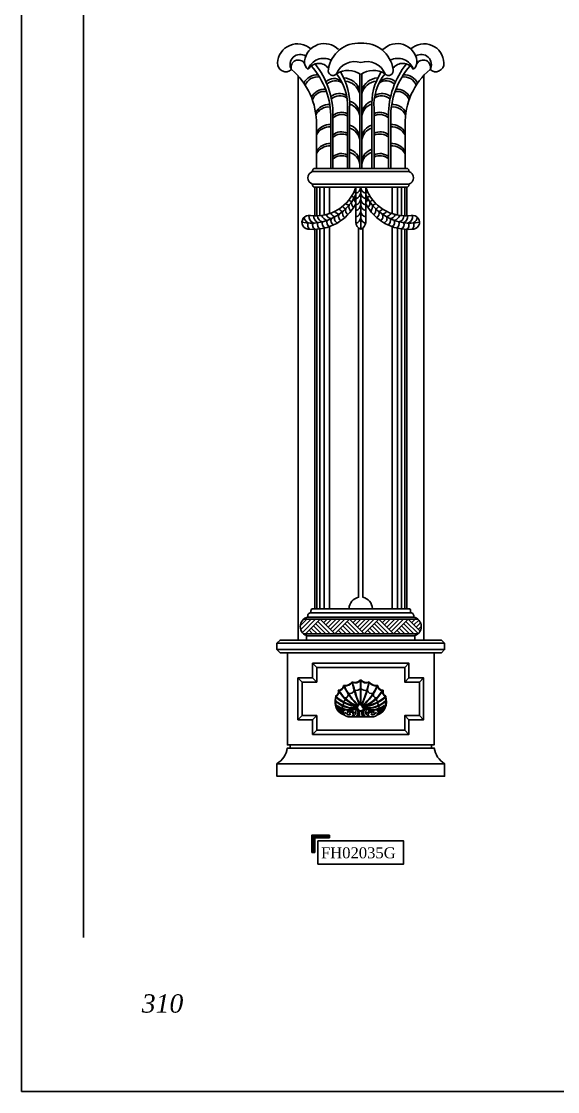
# Model space of a CAD drawing. Extents: x 15151 to 53333, y -36484 to -6005.
# Drawn here: x 30481 to 33042, y -15990 to -10880 of the extents above; entities that cross this region are included whole.
import ezdxf

# ---------------------------------------------------------------- set-up
doc = ezdxf.new("R2010")
doc.units = 0
doc.header["$MEASUREMENT"] = 0
doc.layers.get('DEFPOINTS').update_dxf_attribs({"linetype": 'CONTINUOUS'})
for name, color, linetype in [('3', 3, 'CONTINUOUS'), ('4', 4, 'CONTINUOUS'), ('7', 7, 'CONTINUOUS'), ('K', 3, 'CONTINUOUS')]:
    doc.layers.add(name, color=color, linetype=linetype)
doc.styles.add('STYLE4', font='')
doc.styles.add('STYLE5', font='')
doc.styles.get('STYLE4').set_extended_font_data('Dutch801 XBd BT')
doc.styles.get('STYLE5').set_extended_font_data('Dutch801 Rm BT', italic=True)

# ---------------------------------------------------------------- blocks, each defined once
blk = doc.blocks.new('A$C7E160560')
at = {"layer": '3'}
for p, q in [((395, 2902.2), (395, 3353.8)), ((395, 2902.2), (395, 3350.2)), ((405, 2902.2), (405, 3353.8)), ((405, 2902.2), (405, 3350.2)), ((336.6, 3187.4), (336.6, 2903.1)), ((346.6, 3188.8), (346.6, 2903.1)), ((453.4, 3188.8), (453.4, 2903.1)), ((463.4, 3187.4), (463.4, 2903.1)), ((256.9, 3139.2), (256.9, 2904)), ((266.9, 3154.4), (266.9, 2904)), ((533.1, 3154.4), (533.1, 2904)), ((543.1, 3139.2), (543.1, 2904)), ((170, 2887.2), (630, 2887.2)), ((170, 2827.2), (630, 2827.2)), ((190, 2812.2), (190, 2675.5)), ((205, 2812.2), (205, 2676.3)), ((225, 2812.2), (225, 2679.3)), ((250, 2812.2), (250, 2686)), ((400, 2612.2), (400, 2812.2)), ((550, 2812.2), (550, 2686)), ((575, 2812.2), (575, 2679.3)), ((595, 2812.2), (595, 2676.3)), ((610, 2812.2), (610, 2675.5)), ((190, 2612.2), (190, 800)), ((205, 2613.2), (205, 800)), ((225, 2616.8), (225, 800)), ((250, 2624), (250, 800)), ((550, 2624), (550, 800)), ((575, 2616.8), (575, 800)), ((595, 2613.2), (595, 800)), ((610, 2611.7), (610, 800)), ((158.3, 780), (641.7, 780)), ((111.1, 718.8), (142.3, 750)), ((113.5, 700), (163.5, 750)), ((121.1, 686.4), (184.7, 750)), ((127.3, 750), (672.7, 750)), ((135.9, 680), (205.9, 750)), ((148.8, 760), (651.2, 760)), ((212.3, 680), (174.1, 718.2)), ((233.5, 680), (184.7, 728.8)), ((254.7, 680), (195.3, 739.4)), ((275.9, 680), (205.9, 750)), ((222.9, 733), (239.9, 750)), ((233.5, 722.4), (261.1, 750)), ((244.1, 711.8), (282.3, 750)), ((254.7, 701.2), (303.5, 750)), ((265.3, 690.6), (324.7, 750)), ((275.9, 680), (345.9, 750)), ((352.3, 680), (314.1, 718.2)), ((373.5, 680), (324.7, 728.8)), ((394.7, 680), (335.3, 739.4)), ((415.9, 680), (345.9, 750)), ((362.9, 733), (379.9, 750)), ((373.5, 722.4), (401.1, 750)), ((384.1, 711.8), (422.3, 750)), ((394.7, 701.2), (443.5, 750)), ((405.3, 690.6), (464.7, 750)), ((415.9, 680), (485.9, 750)), ((492.3, 680), (454.1, 718.2)), ((513.5, 680), (464.7, 728.8)), ((534.7, 680), (475.3, 739.4)), ((555.9, 680), (485.9, 750)), ((502.9, 733), (519.9, 750)), ((513.5, 722.4), (541.1, 750)), ((524.1, 711.8), (562.3, 750)), ((534.7, 701.2), (583.5, 750)), ((545.3, 690.6), (604.7, 750)), ((555.9, 680), (625.9, 750)), ((632.3, 680), (594.1, 718.2)), ((653.5, 680), (604.7, 728.8)), ((673.8, 680.9), (615.3, 739.4)), ((683.2, 692.7), (625.9, 750)), ((642.9, 733), (659.9, 750)), ((653.5, 722.4), (677, 745.9)), ((664.1, 711.8), (685.3, 733)), ((674.7, 701.2), (689, 715.5)), ((127.3, 680), (672.7, 680)), ((169.9, 680), (152.9, 697)), ((191.1, 680), (163.5, 707.6)), ((309.9, 680), (292.9, 697)), ((331.1, 680), (303.5, 707.6)), ((449.9, 680), (432.9, 697)), ((471.1, 680), (443.5, 707.6)), ((589.9, 680), (572.9, 697)), ((611.1, 680), (583.5, 707.6)), ((0, 635), (800, 635)), ((0, 605), (800, 605)), ((190, 520), (170, 540)), ((610, 520), (630, 540)), ((120, 450), (100, 470)), ((190, 450), (170, 470)), ((397.6, 458.5), (399.7, 460.4)), ((402, 458.5), (399.7, 460.4)), ((610, 450), (630, 470)), ((680, 450), (700, 470)), ((296.5, 411), (292.7, 411.2)), ((293.2, 406.7), (292.7, 411.2)), ((317.7, 430.2), (318.3, 433.8)), ((321.9, 433.3), (318.3, 433.8)), ((357.3, 448.8), (358.9, 451.7)), ((362, 450.1), (358.9, 451.7)), ((398.9, 343.7), (398.9, 456.6)), ((401.1, 343.7), (401.1, 456.2)), ((437.6, 450.1), (440.7, 451.7)), ((442.3, 448.8), (440.7, 451.7)), ((477.6, 433.3), (481.3, 433.8)), ((481.9, 430.2), (481.3, 433.8)), ((503.1, 411), (506.9, 411.2)), ((506.4, 406.7), (506.9, 411.2)), ((280.5, 377.8), (280.3, 382.2)), ((519.1, 377.8), (519.3, 382.2)), ((387, 313.2), (384.8, 311)), ((384.8, 311), (400, 311)), ((387, 313.2), (400, 313.2)), ((413, 313.2), (400, 313.2)), ((415.2, 311), (400, 311)), ((401.9, 336.6), (402.4, 338.8)), ((403.8, 335.9), (404.8, 337.9)), ((405.6, 334.7), (407.2, 336.3)), ((408.2, 326.7), (410.4, 326.2)), ((413, 313.2), (415.2, 311)), ((120, 290), (100, 270)), ((190, 290), (170, 270)), ((345, 284), (400, 284)), ((452.8, 284), (400, 284)), ((610, 290), (630, 270)), ((680, 290), (700, 270)), ((190, 220), (170, 200)), ((610, 220), (630, 200)), ((62.3, 150), (737.7, 150)), ((62.3, 135), (737.7, 135))]:
    blk.add_line(p, q, dxfattribs=at)
for points in [[(390, 2618.1), (390, 854.5, 0.361978), (344.6, 800, 0.361978)], [(455.4, 800, 0.361978), (410, 854.5), (410, 2618.1)]]:
    blk.add_lwpolyline(points, format="xyb", dxfattribs=at)
blk.add_lwpolyline([(120, 290), (120, 450), (190, 450), (190, 520), (610, 520), (610, 450), (680, 450), (680, 290), (610, 290), (610, 220), (190, 220), (190, 290)], close=True, dxfattribs=at)
for centre, radius, start, end in [((110.8, 3398), 48.1, 56.3083, 209.9545), ((223, 3348.5), 79, 63.0699, 160.2884), ((577, 3348.5), 79, 19.7116, 116.9301), ((689.2, 3398), 48.1, 330.0455, 123.6917), ((101.8, 3385.2), 34.5, 29.3632, 198.9228), ((172.5, 3409.3), 41.3, 171.8476, 235.683), ((199, 3345.9), 57.8, 34.7169, 149.5065), ((-111.7, 3146.5), 368.7, 358.8565, 41.6644), ((-117.8, 3159.3), 384.8, 359.2693, 38.9), ((267, 3368.7), 22.6, 163.7189, 318.5868), ((370.6, 3319), 93.3, 71.6143, 158.1458), ((429.4, 3319), 93.3, 21.8542, 108.3857), ((533, 3368.7), 22.6, 221.4132, 16.2811), ((917.8, 3159.3), 384.8, 141.1, 180.7307), ((911.7, 3146.5), 368.7, 138.3356, 181.1435), ((601, 3345.9), 57.8, 30.4935, 145.2831), ((627.5, 3409.3), 41.3, 304.317, 8.1524), ((698.2, 3385.2), 34.5, 341.0772, 150.6368), ((192.4, 3277.2), 71.5, 86.5788, 153.6371), ((191.6, 3278.2), 60.4, 78.3544, 159.7002), ((273.2, 3273.9), 57.1, 54.5609, 133.5263), ((339.5, 3264.7), 105, 54.8432, 121.9588), ((94.3, 3202.3), 242.7, 356.4894, 38.6129), ((61.1, 3209.4), 286.2, 355.8724, 32.4638), ((316.1, 3251.8), 82.1, 15.9291, 88.0676), ((460.5, 3264.7), 105, 58.0412, 125.1568), ((483.9, 3251.8), 82.1, 91.9324, 164.0709), ((738.9, 3209.4), 286.2, 147.5362, 184.1276), ((705.7, 3202.3), 242.7, 141.3871, 183.5106), ((526.8, 3273.9), 57.1, 46.4737, 125.4391), ((608.4, 3278.2), 60.4, 20.2998, 101.6456), ((607.6, 3277.2), 71.5, 26.3629, 93.4212), ((227.7, 3208.6), 71.5, 86.5788, 152.2994), ((278.2, 3263.3), 57.4, 53.9738, 133.8829), ((317.4, 3238.8), 80.3, 14.8673, 84.1167), ((482.6, 3238.8), 80.3, 95.8833, 165.1327), ((521.8, 3263.3), 57.4, 46.1171, 126.0262), ((572.3, 3208.6), 71.5, 27.7006, 93.4212), ((227.3, 3207.1), 62.7, 82.0234, 158.5696), ((297.8, 3197.2), 62.3, 57.1127, 131.8029), ((300, 3190.1), 59, 54.5396, 133.6642), ((327, 3157.8), 68.3, 6.0848, 73.034), ((473, 3157.8), 68.3, 106.966, 173.9152), ((500, 3190.1), 59, 46.3358, 125.4604), ((502.2, 3197.2), 62.3, 48.1971, 122.8873), ((572.7, 3207.1), 62.7, 21.4304, 97.9766), ((247.7, 3135.7), 71.5, 86.5788, 152.4737), ((245.4, 3130.5), 65.1, 82.5836, 155.9079), ((308.1, 3107.7), 62.3, 62.8629, 131.8029), ((328.3, 3144.5), 66.9, 4.8095, 73.4978), ((471.7, 3144.5), 66.9, 106.5022, 175.1905), ((491.9, 3107.7), 62.3, 48.1971, 117.1371), ((554.6, 3130.5), 65.1, 24.0921, 97.4164), ((552.3, 3135.7), 71.5, 27.5263, 93.4212), ((309.5, 3095.1), 64.3, 65.1328, 131.4979), ((490.5, 3095.1), 64.3, 48.5021, 114.8672), ((251.3, 3029.1), 71.2, 85.4329, 152.4052), ((252.7, 3040.7), 71.5, 86.5788, 152.4737), ((308.1, 3014.5), 62.3, 62.8629, 131.8029), ((309.5, 3001.9), 64.3, 65.1328, 131.4979), ((327.2, 3043.3), 68.2, 5.7961, 73.4563), ((328.3, 3029.9), 66.9, 4.6895, 74.1844), ((472.8, 3043.3), 68.2, 106.5437, 174.2039), ((471.7, 3029.9), 66.9, 105.8156, 175.3105), ((491.9, 3014.5), 62.3, 48.1971, 117.1371), ((490.5, 3001.9), 64.3, 48.5021, 114.8672), ((547.3, 3040.7), 71.5, 27.5263, 93.4212), ((548.7, 3029.1), 71.2, 27.5948, 94.5671), ((253.4, 2947), 74.7, 87.2989, 150.9447), ((546.6, 2947), 74.7, 29.0553, 92.7011), ((251.3, 2938.5), 71.4, 85.502, 152.3361), ((308.1, 2910.8), 62.3, 62.8629, 131.8029), ((327.2, 2927.9), 68.2, 5.7961, 73.4563), ((328.3, 2914.4), 66.9, 4.6895, 74.1844), ((472.8, 2927.9), 68.2, 106.5437, 174.2039), ((471.7, 2914.4), 66.9, 105.8156, 175.3105), ((491.9, 2910.8), 62.3, 48.1971, 117.1371), ((548.7, 2938.5), 71.4, 27.6639, 94.498), ((309.5, 2898.2), 64.3, 65.1328, 131.4979), ((490.5, 2898.2), 64.3, 48.5021, 114.8672), ((370.2, 2813.4), 29.8, 281.8935, 357.7074), ((429.8, 2813.4), 29.8, 182.2926, 258.1065), ((161.9, 2877.2), 236.3, 259.6244, 335.1568), ((382.5, 2798.5), 37.6, 227.1311, 248.9467), ((392.2, 2818.3), 37.6, 228.6159, 245.0322), ((395.1, 2757.5), 26.7, 167.1225, 229.7657), ((370.2, 2786.8), 29.8, 281.8935, 357.7074), ((429.8, 2786.8), 29.8, 182.2926, 258.1065), ((404.9, 2757.5), 26.7, 310.2343, 12.8775), ((407.8, 2818.3), 37.6, 294.9678, 311.3841), ((638.1, 2877.2), 236.3, 204.8432, 280.3756), ((417.5, 2798.5), 37.6, 291.0533, 312.8689), ((323, 2727.3), 32.6, 215.0326, 253.2652), ((341.9, 2744.5), 37.6, 219.4551, 248.9467), ((354.4, 2703.5), 26.7, 167.1225, 234.8688), ((347.7, 2755.7), 29.1, 227.2974, 262.5204), ((370, 2778.2), 37.6, 224.9624, 248.9467), ((380.3, 2721.1), 36.8, 171.0115, 220.7922), ((382.5, 2737.1), 26.7, 167.1225, 231.795), ((370.2, 2757.5), 29.8, 281.8935, 357.7074), ((370.2, 2730.6), 29.8, 281.8935, 357.7074), ((429.8, 2757.5), 29.8, 182.2926, 258.1065), ((429.8, 2730.6), 29.8, 182.2926, 258.1065), ((417.5, 2737.1), 26.7, 308.205, 12.8775), ((430, 2778.2), 37.6, 291.0533, 315.0376), ((419.7, 2721.1), 36.8, 319.2078, 8.9885), ((452.3, 2755.7), 29.1, 277.4796, 312.7026), ((445.6, 2703.5), 26.7, 305.1312, 12.8775), ((458.1, 2744.5), 37.6, 291.0533, 320.5449), ((477, 2727.3), 32.6, 286.7348, 324.9674), ((165.6, 2674.3), 36.8, 189.1375, 242.6102), ((189.1, 2674.2), 36.8, 174.1415, 242.6102), ((211.7, 2675.9), 36.9, 180.367, 243.2613), ((222.3, 2675.5), 28.2, 179.7512, 261.0236), ((248.4, 2689.7), 36.7, 199.6132, 256.7014), ((261, 2688.9), 26.5, 195.7714, 267.3306), ((280.8, 2696.7), 25.6, 199.2174, 260.615), ((281.9, 2652.9), 24.1, 156.8411, 239.9529), ((295.5, 2662.2), 21.1, 153.9435, 252.2374), ((300.8, 2712.2), 29.1, 211.8283, 262.5204), ((316.6, 2672.6), 22.3, 151.1853, 241.7002), ((342.3, 2688.8), 29.6, 165.7034, 230.3946), ((370.2, 2699.4), 29.8, 281.8935, 357.7074), ((370.2, 2668.8), 29.8, 281.8935, 357.7074), ((429.8, 2699.4), 29.8, 182.2926, 258.1065), ((429.8, 2668.8), 29.8, 182.2926, 258.1065), ((457.7, 2688.8), 29.6, 309.6054, 14.2966), ((483.4, 2672.6), 22.3, 298.2998, 28.8147), ((499.2, 2712.2), 29.1, 277.4796, 328.1717), ((504.5, 2662.2), 21.1, 287.7626, 26.0565), ((519.2, 2696.7), 25.6, 279.385, 340.7826), ((518.1, 2652.9), 24.1, 300.0471, 23.1589), ((539, 2688.9), 26.5, 272.6694, 344.2286), ((551.6, 2689.7), 36.7, 283.2986, 340.3868), ((577.7, 2675.5), 28.2, 278.9764, 0.2488), ((588.3, 2675.9), 36.9, 296.7387, 359.633), ((610.9, 2674.2), 36.8, 297.3898, 5.8585), ((634.4, 2674.3), 36.8, 297.3898, 350.8625), ((171.5, 2631.4), 25, 155.8643, 231.7331), ((195, 2631.3), 25, 155.8643, 233.2396), ((217.4, 2633.9), 24.1, 157.7172, 239.1036), ((240.6, 2638.5), 24.4, 158.1471, 238.7991), ((262.7, 2644.9), 24.4, 158.1471, 238.7991), ((537.3, 2644.9), 24.4, 301.2009, 21.8529), ((559.4, 2638.5), 24.4, 301.2009, 21.8529), ((582.6, 2633.9), 24.1, 300.8964, 22.2828), ((605, 2631.3), 25, 306.7604, 24.1357), ((628.5, 2631.4), 25, 308.2669, 24.1357)]:
    blk.add_arc(centre, radius, start, end, dxfattribs=at)
at = {"layer": '3', "extrusion": (0, 0, -1)}
for centre, major_axis, start_param, end_param in [((294.8, 434.1), (-16.4, 16.4), 2.524857, 3.852388), ((294.8, 434.1), (-18, 18), 2.524857, 3.852388), ((558.5, 535.5), (184.6, 184.6), 3.069375, 3.510102), ((325.6, 472.8), (-29.7, 29.7), 3.004533, 4.020093), ((559.4, 536.3), (183.8, 183.8), 3.069479, 3.51004), ((325.6, 472.8), (-28.1, 28.1), 3.004533, 4.020093), ((347.6, 417.4), (15.9, 15.9), 1.09344, 2.651882), ((908.6, 568.5), (397.8, 397.8), 3.513387, 3.710166), ((373.3, 481.9), (-25.5, 25.5), 3.13538, 4.266126), ((908.6, 568.5), (396.3, 396.3), 3.51312, 3.710166), ((373.3, 481.9), (-23.9, 23.9), 3.121864, 4.266126), ((378.3, 441.2), (21.9, 21.9), 1.629482, 2.592299), ((426.3, 481.9), (25.5, 25.5), 2.01706, 3.131953), ((421.7, 441.2), (-21.9, 21.9), 3.690886, 4.653703), ((426.3, 481.9), (23.9, 23.9), 2.01706, 3.161321), ((-109, 568.5), (396.3, 396.3), 1.002223, 1.199269), ((-109, 568.5), (397.8, 397.8), 1.002223, 1.199002), ((240.2, 536.3), (183.8, 183.8), 1.202349, 1.64291), ((241.1, 535.5), (184.6, 184.6), 1.202287, 1.643014), ((452.4, 417.4), (-15.9, 15.9), 3.631304, 5.189745), ((474, 472.8), (29.7, 29.7), 2.263092, 3.278653), ((474, 472.8), (28.1, 28.1), 2.263092, 3.278653), ((504.8, 434.1), (18, 18), 2.430797, 3.758328), ((504.8, 434.1), (-16.4, 16.4), 4.001594, 5.329124), ((339, 348), (-42.7, 42.7), 5.235175, 5.728523), ((340.8, 346.7), (-43.1, 43.1), 5.054042, 5.685063), ((270.2, 403.2), (-16.4, 16.4), 2.202276, 3.48033), ((366.5, 448.3), (86.3, 86.3), 2.208845, 3.1398), ((420.5, 547.2), (-155.4, 155.4), 4.091517, 4.617489), ((366.5, 448.3), (-87.9, 87.9), 3.888539, 4.685939), ((270.2, 403.2), (18, 18), 0.63148, 1.909533), ((420.2, 546.4), (153.2, 153.2), 2.51985, 3.052475), ((443.3, 494.8), (-121.6, 121.6), 4.272868, 4.962491), ((444.6, 496.9), (121.7, 121.7), 2.704139, 3.389037), ((315.6, 366.1), (6.98, 6.98), 0.205369, 2.242151), ((321.9, 390.3), (-12.6, 12.6), 2.109756, 3.71761), ((355, 496.9), (-121.7, 121.7), 2.894148, 3.579046), ((356.3, 494.8), (-121.6, 121.6), 2.891491, 3.581114), ((379.4, 546.4), (-153.2, 153.2), 3.230711, 3.763335), ((379.1, 547.2), (155.4, 155.4), 1.665696, 2.191669), ((433.1, 448.3), (-86.3, 86.3), 3.143385, 4.07434), ((433.1, 448.3), (87.9, 87.9), 1.597247, 2.32189), ((478.1, 390.3), (12.6, 12.6), 2.565575, 4.173429), ((484.4, 366.1), (-6.98, 6.98), 4.041034, 6.077817), ((529.4, 403.2), (18, 18), 2.802856, 4.080909), ((529.4, 403.2), (16.4, 16.4), 2.802856, 4.080909), ((458.8, 346.7), (43.1, 43.1), 0.598122, 1.229143), ((460.6, 348), (-42.7, 42.7), 2.125458, 2.618807), ((327.4, 332.2), (-28.4, 28.4), 4.830723, 5.643053), ((351.2, 421.2), (74, 74), 2.225735, 3.00867), ((349.9, 337.7), (42.6, 42.6), 3.330642, 3.860468), ((351.2, 421.2), (75.6, 75.6), 2.603196, 2.967545), ((332.9, 322.6), (25.3, 25.3), 3.274621, 3.941954), ((344.3, 405.7), (-67.2, 67.2), 4.190929, 4.445888), ((334.8, 319.1), (23.2, 23.2), 3.218534, 3.894811), ((344.3, 405.7), (-68.8, 68.8), 4.19664, 4.376117), ((309.5, 347.8), (-6.33, 6.33), 1.543741, 3.639016), ((323.5, 320.7), (6.99, 6.99), 3.348504, 3.983006), ((328, 307.4), (-7.37, 7.37), 6.069787, 8.896305), ((351.2, 421.2), (75.6, 75.6), 2.243267, 2.517469), ((344.3, 405.7), (-67.2, 67.2), 3.733346, 3.998419), ((371.6, 311.4), (-6.41, 6.41), 4.320777, 7.227232), ((370.1, 308.1), (-3.86, 3.86), 1.08581, 4.31221), ((366.5, 448.3), (87.9, 87.9), 2.209074, 2.317743), ((368.2, 302), (13.3, 13.3), 0.290069, 2.052387), ((351.2, 421.2), (74, 74), 2.021082, 2.124511), ((351.2, 421.2), (-75.6, 75.6), 3.588686, 3.665824), ((344.3, 405.7), (-67.2, 67.2), 3.465939, 3.546674), ((344.3, 405.7), (-68.8, 68.8), 3.462235, 3.534428), ((368.1, 300.1), (16.1, 16.1), 0.287076, 1.57342), ((331.9, 300.9), (-44.5, 44.5), 2.195666, 2.62823), ((400, 328.5), (5.93, 5.93), -0.555205, -0.31885), ((400, 328.5), (7.52, 7.52), -0.555205, -0.31885), ((400, 328.5), (5.93, 5.93), -0.046493, 1.000458), ((431.9, 300.1), (-16.1, 16.1), 4.709765, 5.996109), ((400, 328.5), (-7.52, 7.52), 1.524303, 2.571254), ((455.3, 405.7), (-68.8, 68.8), 4.316359, 4.391747), ((431.8, 302), (-13.3, 13.3), 4.230799, 5.993117), ((448.4, 421.2), (-75.6, 75.6), 4.185406, 4.265296), ((455.3, 405.7), (-67.2, 67.2), 4.304364, 4.388042), ((448.4, 421.2), (-74, 74), 4.158674, 4.262103), ((433.1, 448.3), (-87.9, 87.9), 3.892686, 4.074111), ((428.4, 311.4), (6.41, 6.41), -0.944047, 1.962408), ((448.4, 421.2), (74, 74), 1.703719, 2.482259), ((447.1, 295.5), (-7.93, 7.93), 3.925727, 7.189936), ((448.4, 421.2), (75.6, 75.6), 2.19492, 2.465129), ((455.3, 405.7), (67.2, 67.2), 2.284766, 2.504773), ((472, 307.4), (7.37, 7.37), 3.670066, 6.496584), ((448.4, 421.2), (-75.6, 75.6), 3.315641, 3.679989), ((455.3, 405.7), (67.2, 67.2), 1.837298, 2.092256), ((490.5, 347.8), (6.33, 6.33), 2.644169, 4.739444), ((455.3, 405.7), (-68.8, 68.8), 3.477864, 3.657342), ((476.5, 320.7), (6.99, 6.99), 0.729383, 1.363885), ((464.8, 319.1), (-23.2, 23.2), 2.388374, 3.064651), ((466.6, 322.6), (-25.3, 25.3), 2.341231, 3.008564), ((449.7, 337.7), (-42.6, 42.6), 2.422717, 2.952543), ((472.2, 332.2), (28.4, 28.4), 0.640133, 1.452463), ((332.1, 306.2), (4.39, 4.39), 1.015302, 3.865943), ((467.9, 306.2), (-4.39, 4.39), 2.417243, 5.267883)]:
    blk.add_ellipse(centre, major_axis=major_axis, ratio=1, start_param=start_param, end_param=end_param, dxfattribs=at)
at = {"layer": '3'}
for centre, major_axis, start_param, end_param in [((351.6, 301.3), (3.79, 3.79), 0.792348, 4.060499), ((352.9, 295.5), (7.93, 7.93), 3.925727, 7.189936), ((468.1, 300.9), (-44.5, 44.5), 0.624869, 1.057434), ((429.9, 308.1), (3.86, 3.86), 1.08581, 4.31221), ((448.4, 301.3), (-3.79, 3.79), 2.222687, 5.490837)]:
    blk.add_ellipse(centre, major_axis=major_axis, ratio=1, start_param=start_param, end_param=end_param, dxfattribs=at)
at = {"layer": '3', "extrusion": (0, 0, -1)}
blk.add_ellipse((400, 328.5), major_axis=(10.8, 10.8), ratio=1, dxfattribs=at)
at = {"layer": '3'}
for points, knots in [([(322.5, 291.6), (312.8, 296.1), (287.8, 307.5), (274.8, 344.8), (278.2, 369.8), (280.5, 377.8)], [0, 0, 0, 0, 69.812522, 178.204793, 232.871399, 232.871399, 232.871399, 232.871399]), ([(280.9, 358.1), (281, 354.7), (281.1, 348.1), (282.4, 331.8), (286.4, 336.8), (287.5, 338.1)], [0, 0, 0, 0, 27.053669, 51.974702, 61.45932, 61.45932, 61.45932, 61.45932]), ([(477, 291.6), (486.8, 296.1), (511.8, 307.5), (524.8, 344.8), (521.4, 369.8), (519.1, 377.8)], [0, 0, 0, 0, 69.812522, 178.204793, 232.871399, 232.871399, 232.871399, 232.871399]), ([(518.7, 358.1), (518.6, 354.7), (518.5, 348.1), (517.2, 331.8), (513.2, 336.8), (512.1, 338.1)], [0, 0, 0, 0, 27.053669, 51.974702, 61.45932, 61.45932, 61.45932, 61.45932]), ([(289.8, 333.7), (290.5, 330.3), (291.4, 326), (295.8, 318.2), (296.7, 321.5), (297.1, 323.1)], [0, 0, 0, 0, 26.09964, 33.759456, 41.961154, 41.961154, 41.961154, 41.961154]), ([(302, 318), (303.8, 314.9), (306.7, 310), (313.5, 300.5), (315.8, 304.9), (316.7, 306.6)], [0, 0, 0, 0, 27.091422, 43.056146, 53.577368, 53.577368, 53.577368, 53.577368]), ([(311.7, 336.9), (312.9, 332.8), (314.2, 328.4), (312.5, 324.5), (312.4, 324.1)], [0, 0, 0, 0, 26.269238, 28.513232, 28.513232, 28.513232, 28.513232]), ([(352.9, 284.3), (346.8, 284.1), (337, 283.8), (321.8, 289.9), (314.9, 303.4), (318.4, 311.2), (319.3, 313.1)], [0, 0, 0, 0, 40.164877, 64.74698, 106.922341, 120.589147, 120.589147, 120.589147, 120.589147]), ([(352.9, 284.3), (368, 287.1), (379, 297.7), (376.8, 307.4), (375.5, 309)], [0, 0, 0, 0, 25.848793, 38.927641, 38.927641, 38.927641, 38.927641]), ([(384.8, 311), (384.7, 311.1), (384.6, 311.3), (384, 312.5), (383.5, 313.4), (382.4, 314.7), (382.1, 315.2), (381.3, 315.9), (381, 316.3), (380.4, 316.8), (380.2, 316.9), (379.9, 317.1), (379.8, 317.3), (379.3, 317.6), (379, 317.8), (378, 318.4), (377.4, 318.7), (376.3, 319.2), (375.7, 319.4), (374.7, 319.8), (374.3, 319.9), (373.5, 320.2), (373.3, 320.3), (373, 320.3)], [34.482422, 34.482422, 34.482422, 34.482422, 35.17251, 35.17251, 38.436542, 38.436542, 40.037179, 40.037179, 41.42256, 41.42256, 41.957292, 41.957292, 42.492023, 42.492023, 43.561486, 43.561486, 45.782988, 45.782988, 48.004489, 48.004489, 50.225991, 50.225991, 51.992921, 51.992921, 51.992921, 51.992921]), ([(415.2, 311), (415.3, 311.1), (415.4, 311.3), (416, 312.5), (416.5, 313.4), (417.6, 314.7), (417.9, 315.2), (418.7, 315.9), (419, 316.3), (419.6, 316.8), (419.8, 316.9), (420.1, 317.1), (420.2, 317.3), (420.7, 317.6), (421, 317.8), (422, 318.4), (422.6, 318.7), (423.7, 319.2), (424.3, 319.4), (425.3, 319.8), (425.7, 319.9), (426.5, 320.2), (426.7, 320.3), (427, 320.3)], [34.482422, 34.482422, 34.482422, 34.482422, 35.17251, 35.17251, 38.436542, 38.436542, 40.037179, 40.037179, 41.42256, 41.42256, 41.957292, 41.957292, 42.492023, 42.492023, 43.561486, 43.561486, 45.782988, 45.782988, 48.004489, 48.004489, 50.225991, 50.225991, 51.992921, 51.992921, 51.992921, 51.992921]), ([(447.1, 284.3), (432, 287.1), (421, 297.7), (423.2, 307.4), (424.5, 309)], [0, 0, 0, 0, 25.848793, 38.927641, 38.927641, 38.927641, 38.927641]), ([(447.1, 284.3), (453.2, 284.1), (463, 283.8), (478.2, 289.9), (485.1, 303.4), (481.6, 311.2), (480.7, 313.1)], [0, 0, 0, 0, 40.164877, 64.74698, 106.922341, 120.589147, 120.589147, 120.589147, 120.589147]), ([(497.6, 318), (495.8, 314.9), (492.9, 310), (486.1, 300.5), (483.8, 304.9), (482.9, 306.6)], [0, 0, 0, 0, 27.091422, 43.056146, 53.577368, 53.577368, 53.577368, 53.577368]), ([(488.3, 336.9), (487.1, 332.8), (485.8, 328.4), (487.5, 324.5), (487.6, 324.1)], [0, 0, 0, 0, 26.269238, 28.513232, 28.513232, 28.513232, 28.513232]), ([(509.8, 333.7), (509.1, 330.3), (508.2, 326), (503.8, 318.2), (502.9, 321.5), (502.5, 323.1)], [0, 0, 0, 0, 26.09964, 33.759456, 41.961154, 41.961154, 41.961154, 41.961154]), ([(352.3, 296), (348.1, 294.5), (341.8, 292.3), (335.4, 294.8), (332.9, 299), (332.9, 300)], [22.01621, 22.01621, 22.01621, 22.01621, 51.154244, 66.258455, 72.899289, 72.899289, 72.899289, 72.899289]), ([(447.7, 296), (451.9, 294.5), (458.2, 292.3), (464.6, 294.8), (467.1, 299), (467.1, 300)], [22.01621, 22.01621, 22.01621, 22.01621, 51.154244, 66.258455, 72.899289, 72.899289, 72.899289, 72.899289])]:
    blk.add_open_spline(points, degree=3, knots=knots, dxfattribs=at)
for points in [[(280.5, 377.8), (279.3, 371.4), (279.6, 364.7), (280.9, 358.1)], [(519.1, 377.8), (520.3, 371.4), (520, 364.7), (518.7, 358.1)], [(287.5, 338.1), (288.2, 336.6), (289, 335.1), (289.8, 333.7)], [(297.1, 323.1), (298.6, 321.3), (300.3, 319.6), (302, 318)], [(502.5, 323.1), (501, 321.3), (499.3, 319.6), (497.6, 318)], [(512.1, 338.1), (511.4, 336.6), (510.6, 335.1), (509.8, 333.7)]]:
    blk.add_open_spline(points, degree=3, dxfattribs=at)
at = {"layer": '4'}
for p, q in [((100.8, 650), (700.8, 650)), ((50, 590), (750, 590)), ((0, 60), (800, 60))]:
    blk.add_line(p, q, dxfattribs=at)
for points in [[(188.1, 2902.2), (188.1, 3110.6, 0.22676), (69.2, 3374, -0.67786), (2.9, 3405.5, -0.638387), (161.1, 3472.6)], [(638.9, 3472.6, -0.638387), (797.1, 3405.5, -0.67786), (730.8, 3374, 0.22676), (611.9, 3110.6), (611.9, 2902.2)], [(100.8, 3343.5), (100.8, 650), (15, 650), (0, 635), (0, 605), (15, 590), (50, 590), (50, 150), (62.3, 150), (62.3, 135), (49, 135, -0.222801), (0, 60), (0, 0), (800, 0), (800, 60, -0.222801), (751, 135), (737.7, 135), (737.7, 150), (750, 150), (750, 590), (785, 590), (800, 605), (800, 635), (785, 650), (700.8, 650), (700.8, 3345.3)], [(180, 2902.2, 0.414214), (170, 2892.2), (170, 2887.2, 0.732672), (170, 2827.2), (170, 2822.2, 0.414214), (180, 2812.2), (180, 2675.5)], [(620, 2902.2, -0.414214), (630, 2892.2), (630, 2887.2, -0.732672), (630, 2827.2), (630, 2822.2, -0.414214), (620, 2812.2), (620, 2675.5)], [(376.3, 2734.2, -0.302542), (156.8, 2611.9, -1.197067), (159.8, 2677.1, 0.357662), (376.3, 2812.2)], [(376.3, 2812.2), (376.3, 2644.4, 0.286108), (400, 2612.2, 0.286108), (423.7, 2644.4), (423.7, 2812.2)], [(423.7, 2734.2, 0.302542), (643.2, 2611.9, 1.197067), (640.2, 2677.1, -0.357662), (423.7, 2812.2)], [(180, 2612.2), (180, 800), (171.8, 800, 0.414214), (161.8, 790), (161.8, 780, 0.629627), (148.8, 760, 0.84014), (148.8, 670), (141.3, 670), (141.3, 650)], [(620, 2612.2), (620, 800), (628.2, 800, -0.414214), (638.2, 790), (638.2, 780, -0.629627), (651.2, 760, -0.84014), (651.2, 670), (658.7, 670), (658.7, 650)]]:
    blk.add_lwpolyline(points, format="xyb", dxfattribs=at)
for centre, radius, start, end in [((226, 3403), 95.1, 44.4535, 172.6327), ((390.6, 3353.5), 146.8, 86.3185, 171.5643), ((409.4, 3353.5), 146.8, 8.4357, 93.6815), ((574, 3403), 95.1, 7.3673, 135.5465)]:
    blk.add_arc(centre, radius, start, end, dxfattribs=at)
at = {"layer": '7'}
for p, q in [((180, 2902.2), (620, 2902.2)), ((180, 2812.2), (620, 2812.2)), ((148.8, 670), (651.2, 670))]:
    blk.add_line(p, q, dxfattribs=at)
for points in [[(180, 800), (620, 800)], [(100, 270), (100, 470), (170, 470), (170, 540), (630, 540), (630, 470), (700, 470), (700, 270), (630, 270), (630, 200), (170, 200), (170, 270), (100, 270)]]:
    blk.add_lwpolyline(points, dxfattribs=at)
blk = doc.blocks.new('A$C17116E59')
at = {"layer": 'K'}
h = blk.add_hatch(dxfattribs=at)
h.set_pattern_fill('ANSI31', color=3, scale=8, style=0)
h.set_pattern_definition([(45, (-4627.7245, -2075.912), (-0.70710678, 0.70710678), [])])
h.paths.add_polyline_path([(48, 47.6), (0, 47.6), (0, 0), (8, 0), (8, 39.6), (48, 39.6)])
at = {"layer": 'K', "color": 3}
for p, q in [((0, 0), (0, 47.6)), ((48, 39.6), (48, 47.6)), ((8, 0), (0, 0))]:
    blk.add_line(p, q, dxfattribs=at)
for points in [[(48, 47.6), (0, 47.6), (0, 0)], [(48, 39.6), (8, 39.6), (8, 0)]]:
    blk.add_lwpolyline(points, dxfattribs=at)

msp = doc.modelspace()

# ---------------------------------------------------------------- linework, layer by layer
at = {"layer": 'DEFPOINTS'}
msp.add_line((30778.5, -15254.7), (30778.5, -6854.7), dxfattribs=at)
msp.add_lwpolyline([(30481.2, -15989.7), (37866.2, -15989.7), (37866.2, -6084.7), (30481.2, -6084.7)], close=True, dxfattribs=at)
at = {"layer": 'K', "color": 3}
msp.add_lwpolyline([(31896.7, -14903.4), (32306.4, -14903.4), (32306.4, -14792.8), (31896.7, -14792.8)], close=True, dxfattribs=at)

# ---------------------------------------------------------------- block references
at = {"layer": '3'}
msp.add_blockref('A$C7E160560', (31701.6, -14484.3), dxfattribs=at)
at = {"layer": 'K', "xscale": 1.75, "yscale": 1.75, "zscale": 1.75}
msp.add_blockref('A$C17116E59', (31868.7, -14848.1), dxfattribs=at)

# ---------------------------------------------------------------- texts
at = {"layer": 'K', "color": 3, "style": 'STYLE4'}
msp.add_text('FH02035G', height=52.5, dxfattribs=at).set_placement((31911.6, -14876))
at = {"layer": 'K', "style": 'STYLE5'}
msp.add_text('310', height=87.5, dxfattribs=at).set_placement((31055.9, -15612.7))

doc.saveas('drawing.dxf')
